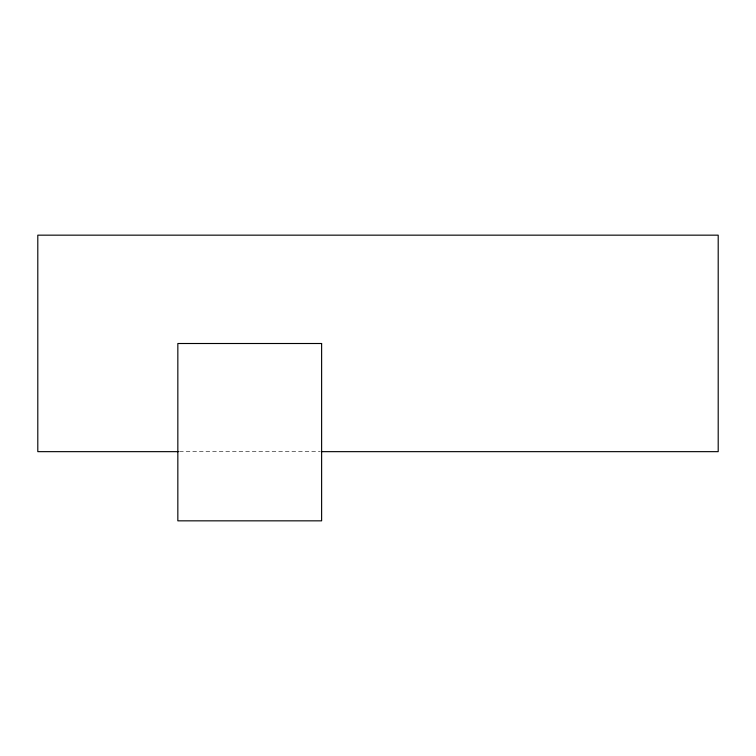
<?xml version="1.0" encoding="UTF-8"?>
<svg xmlns="http://www.w3.org/2000/svg" width="756" height="756" viewBox="0 0 756 756"><rect width="100%" height="100%" fill="white"/><g stroke="black" fill="none" stroke-linecap="round" stroke-linejoin="round"><path stroke-width="0.57" stroke-dasharray="3.78 2.83" d="M179.55 451.653L320.119 451.653"/><path stroke-width="1.13" d="M178.369 451.653L37.8 451.653L37.8 235.163L718.2 235.163L718.2 451.653L321.3 451.653M321.621 343.507L177.84 343.507L177.84 520.837L321.621 520.837L321.621 343.507"/></g></svg>
